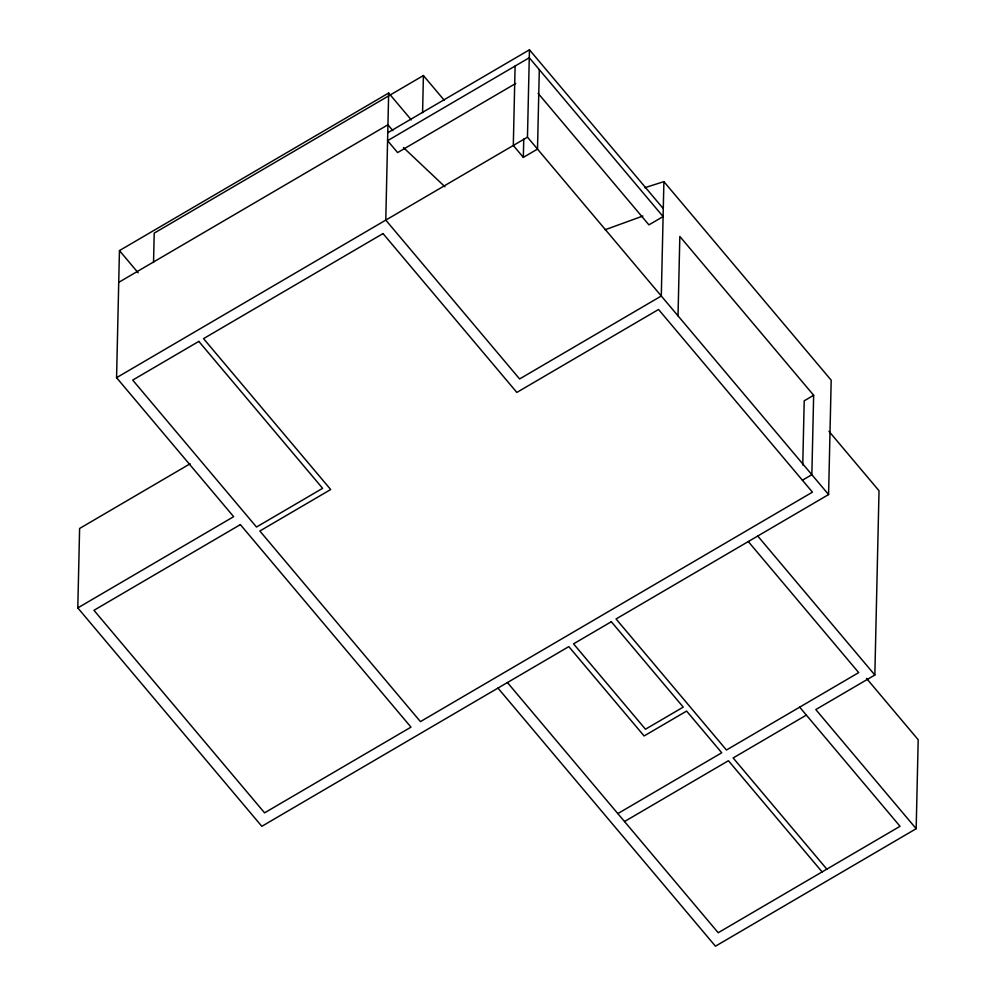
<?xml version="1.0" encoding="UTF-8"?>
<svg xmlns="http://www.w3.org/2000/svg" width="996" height="996" viewBox="0 0 996 996"><rect width="100%" height="100%" fill="white"/><g stroke="black" fill="none" stroke-linecap="round" stroke-linejoin="round"><path stroke-width="1.49" d="M617.831 813.595L721.739 752.777L686.605 711.082L644.101 735.957L568.816 646.616L261.824 826.307L77.8 607.909L79.605 528.478L190.174 463.75M77.8 607.909L233.662 516.675L116.569 377.683L119.445 250.606L388.664 93.026L411.298 119.881M153.533 262.483L154.206 233.126L423.412 75.547L444.291 100.31M388.664 93.026L385.776 220.104L519.601 378.953L661.294 296.011L663.896 181.633L644.823 187.709M422.578 112.635L423.412 75.547M515.106 66.035L513.301 145.466L523.336 157.38L537.504 149.089L539.309 69.658M523.336 157.38L523.747 139.054M748.295 541.563L858.701 672.611L726.458 750.013L616.051 618.964L828.585 494.564L527.469 137.174L529.449 49.8L387.755 132.742M678.027 315.869L679.832 236.438L813.657 395.275L811.852 474.706L802.415 480.234M802.751 464.97L804.208 400.815L813.657 395.275M828.585 494.564L831.187 380.186L663.896 181.633M497.975 688.087L715.452 946.2L916.171 828.709L815.799 709.575L874.837 675.014L879.02 490.742L828.983 431.343M916.171 828.709L918.2 739.742L866.52 678.413M118.723 282.366L387.942 124.799L392.86 130.638M515.741 83.452L397.616 152.587L387.581 140.685L529.274 57.743L663.099 216.58L648.931 224.872L538.114 93.35M116.569 377.683L527.469 137.174M624.517 821.538L728.425 760.72L822.111 871.911M806.362 715.103L733.156 757.956L826.829 869.147M605.145 229.74L642.93 216.02M403.455 147.557L444.938 186.738M529.449 49.8L663.286 208.637M757.744 536.035L874.837 675.014M799.663 707.16L900.035 826.294L718.203 932.729L507.425 682.559M119.445 250.606L138.145 272.792M198.827 341.391L132.705 380.099L256.495 527.033L322.617 488.326L198.827 341.391M383.024 233.574L203.545 338.628L330.684 489.534L259.844 531.005L420.437 721.614L812.45 492.149L658.543 309.482L516.849 392.424L383.024 233.574M240.36 524.618L93.948 610.311L264.575 812.836L410.987 727.142L240.36 524.618M611.32 621.728L573.547 643.852L645.47 729.221L683.256 707.11L611.32 621.728"/></g></svg>
